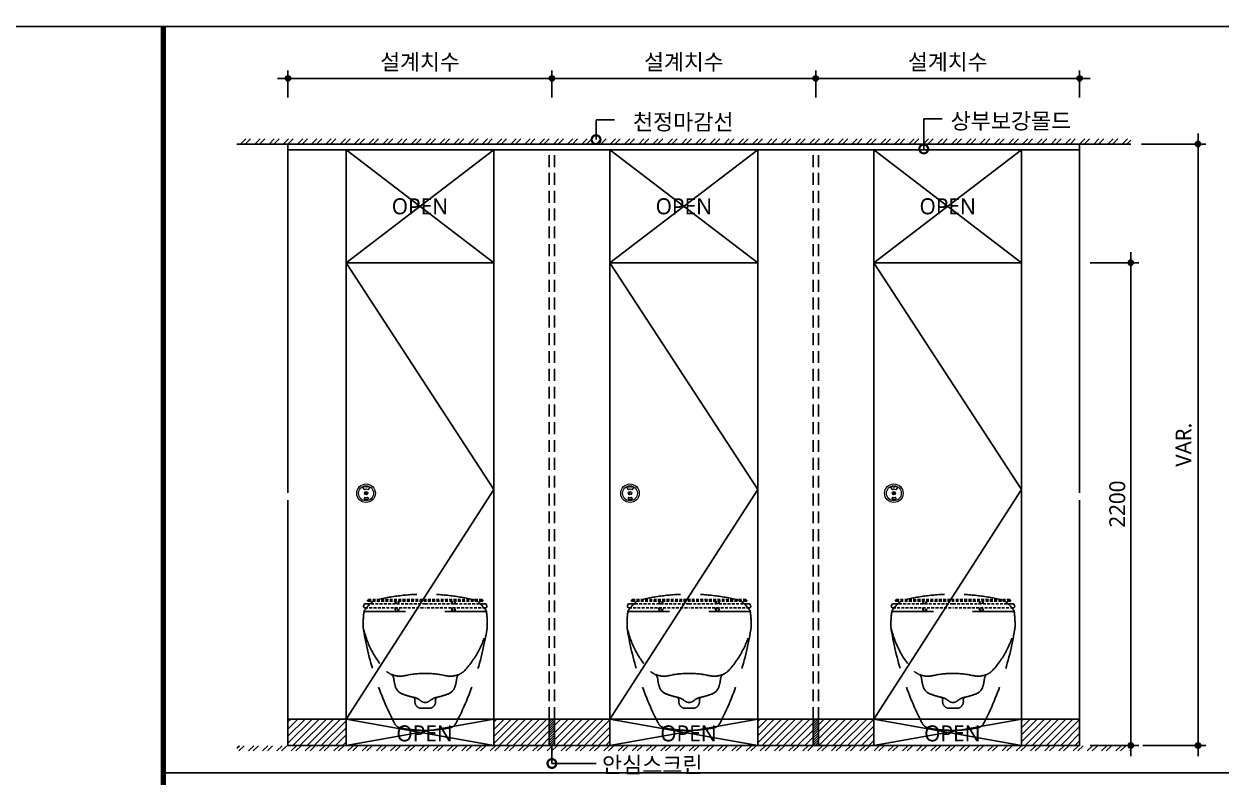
# Model space of a CAD drawing. Extents: x -256 to 8104, y -176 to 5714.
# Drawn here: x 2220 to 4488, y 4116 to 5543 of the extents above; entities that cross this region are included whole.
import ezdxf
from ezdxf.enums import TextEntityAlignment as Align

# ---------------------------------------------------------------- set-up
doc = ezdxf.new("R2010")
doc.units = 0
doc.header["$LTSCALE"] = 30
doc.linetypes.add('HIDDEN', pattern=[0.375, 0.25, -0.125])
doc.layers.get('0').update_dxf_attribs({"linetype": 'CONTINUOUS'})
doc.layers.get('DEFPOINTS').update_dxf_attribs({"linetype": 'CONTINUOUS'})
for name, color, linetype in [('DIM', 7, 'CONTINUOUS'), ('HAT', 8, 'CONTINUOUS'), ('HID', 9, 'HIDDEN'), ('문자', 3, 'CONTINUOUS'), ('부자재', 4, 'CONTINUOUS'), ('잠금쇠(회전형)', 4, 'CONTINUOUS'), ('치수', 1, 'CONTINUOUS'), ('판넬', 2, 'CONTINUOUS'), ('해치', 8, 'CONTINUOUS')]:
    doc.layers.add(name, color=color, linetype=linetype)
doc.styles.add('HDW', font='gulim.ttc')
doc.styles.add('돋움', font='malgun.ttf')
doc.dimstyles.new('10', dxfattribs={"dimscale": 10, "dimtxt": 3, "dimasz": 1, "dimexe": 1.5, "dimexo": 2, "dimgap": 1, "dimtad": 1, "dimdec": 0, "dimlunit": 6, "dimtxsty": '돋움', "dimblk": 'DIMDOT', "dimcen": -1, "dimdle": 1.5, "dimclrt": 3, "dimazin": 3, "dimtfac": 1, "dimtdec": 0, "dimtix": 1, "dimtmove": 2, "dimatfit": 3, "dimldrblk": 'DIMDOT', "dimarcsym": 0})

# ---------------------------------------------------------------- blocks, each defined once
blk = doc.blocks.new('DIMDOT')
at = {"linetype": 'Continuous'}
blk.add_line((-2, 0), (2, 0), dxfattribs=at)
for radius in [0.5, 0.25]:
    blk.add_circle((0, 0), radius, dxfattribs=at)
blk = doc.blocks.new('*D22')
at = {"layer": 'DEFPOINTS', "color": 0, "ltscale": 10, "transparency": 16777216}
for p in [(11541.7, 5615.9), (11041.7, 5559.6), (11541.7, 5559.6)]:
    blk.add_point(p, dxfattribs=at)
at = {"layer": 'DIM', "color": 0, "lineweight": -2, "ltscale": 10, "transparency": 16777216}
for p, q in [((11041.7, 5579.6), (11041.7, 5630.9)), ((11541.7, 5579.6), (11541.7, 5630.9)), ((11051.7, 5615.9), (11531.7, 5615.9))]:
    blk.add_line(p, q, dxfattribs=at)
at = {"layer": 'DIM', "color": 0, "lineweight": -2, "ltscale": 10, "transparency": 16777216, "xscale": 10, "yscale": 10, "zscale": 10, "rotation": 180}
blk.add_blockref('DIMDOT', (11041.7, 5615.9), dxfattribs=at)
at = {"layer": 'DIM', "color": 0, "lineweight": -2, "ltscale": 10, "transparency": 16777216, "xscale": 10, "yscale": 10, "zscale": 10}
blk.add_blockref('DIMDOT', (11541.7, 5615.9), dxfattribs=at)
at = {"layer": 'DIM', "color": 3, "ltscale": 10, "transparency": 16777216, "insert": (11291.7, 5645.6), "char_height": 30, "attachment_point": 5, "style": '돋움'}
blk.add_mtext('설계치수', dxfattribs=at)
blk = doc.blocks.new('*D23')
at = {"layer": 'DEFPOINTS', "color": 0, "ltscale": 10, "transparency": 16777216}
for p in [(12041.7, 5615.9), (11541.7, 5559.6), (12041.7, 5559.6)]:
    blk.add_point(p, dxfattribs=at)
at = {"layer": 'DIM', "color": 0, "lineweight": -2, "ltscale": 10, "transparency": 16777216}
for p, q in [((11541.7, 5579.6), (11541.7, 5630.9)), ((12041.7, 5579.6), (12041.7, 5630.9)), ((11551.7, 5615.9), (12031.7, 5615.9))]:
    blk.add_line(p, q, dxfattribs=at)
at = {"layer": 'DIM', "color": 0, "lineweight": -2, "ltscale": 10, "transparency": 16777216, "xscale": 10, "yscale": 10, "zscale": 10, "rotation": 180}
blk.add_blockref('DIMDOT', (11541.7, 5615.9), dxfattribs=at)
at = {"layer": 'DIM', "color": 0, "lineweight": -2, "ltscale": 10, "transparency": 16777216, "xscale": 10, "yscale": 10, "zscale": 10}
blk.add_blockref('DIMDOT', (12041.7, 5615.9), dxfattribs=at)
at = {"layer": 'DIM', "color": 3, "ltscale": 10, "transparency": 16777216, "insert": (11791.7, 5645.6), "char_height": 30, "attachment_point": 5, "style": '돋움'}
blk.add_mtext('설계치수', dxfattribs=at)
blk = doc.blocks.new('_DOTSMALL')
at = {"color": 0, "linetype": 'ByBlock', "const_width": 0.5}
blk.add_lwpolyline([(-0.0625, 0, 1), (0.0625, 0, 1)], format="xyb", close=True, dxfattribs=at)
blk = doc.blocks.new('A$C63EC304E')
at = {"layer": '치수', "color": 1, "xscale": 2.5, "yscale": 2.5, "zscale": 2.5, "rotation": 234.3098741996962}
blk.add_blockref('_DOTSMALL', (0.31, 0.31), dxfattribs=at)
blk = doc.blocks.new('A$C2BC9653E')
at = {"layer": '치수', "xscale": 0.3333333333333333, "yscale": 0.3333333333333333, "zscale": 0.3333333333333333}
blk.add_blockref('A$C63EC304E', (0, 0), dxfattribs=at)
blk = doc.blocks.new('A$C7FC71301')
at = {"layer": '치수', "rotation": 180}
blk.add_blockref('A$C2BC9653E', (0.208, 0.208), dxfattribs=at)
blk = doc.blocks.new('A$C4A20372B')
at = {"layer": '치수'}
blk.add_blockref('A$C7FC71301', (0, 0), dxfattribs=at)
blk = doc.blocks.new('A$C566469F5')
at = {"layer": '치수'}
blk.add_blockref('A$C4A20372B', (0, 0), dxfattribs=at)
blk = doc.blocks.new('A$C7E317CD4')
at = {"layer": '해치', "xscale": 2, "yscale": 2, "zscale": 2}
blk.add_blockref('A$C566469F5', (0, 0), dxfattribs=at)
blk = doc.blocks.new('A$C601D7F27')
at = {"layer": '치수'}
blk.add_blockref('A$C7E317CD4', (0, 0), dxfattribs=at)
blk = doc.blocks.new('A$C38802C08')
at = {"layer": '치수'}
blk.add_blockref('A$C601D7F27', (0, 0), dxfattribs=at)
blk = doc.blocks.new('*D24')
at = {"layer": 'DEFPOINTS', "color": 0, "ltscale": 10, "transparency": 16777216}
for p in [(12541.7, 5615.9), (12041.7, 5559.6), (12541.7, 5559.6)]:
    blk.add_point(p, dxfattribs=at)
at = {"layer": 'DIM', "color": 0, "lineweight": -2, "ltscale": 10, "transparency": 16777216}
for p, q in [((12041.7, 5579.6), (12041.7, 5630.9)), ((12541.7, 5579.6), (12541.7, 5630.9)), ((12051.7, 5615.9), (12531.7, 5615.9))]:
    blk.add_line(p, q, dxfattribs=at)
at = {"layer": 'DIM', "color": 0, "lineweight": -2, "ltscale": 10, "transparency": 16777216, "xscale": 10, "yscale": 10, "zscale": 10, "rotation": 180}
blk.add_blockref('DIMDOT', (12041.7, 5615.9), dxfattribs=at)
at = {"layer": 'DIM', "color": 0, "lineweight": -2, "ltscale": 10, "transparency": 16777216, "xscale": 10, "yscale": 10, "zscale": 10}
blk.add_blockref('DIMDOT', (12541.7, 5615.9), dxfattribs=at)
at = {"layer": 'DIM', "color": 3, "ltscale": 10, "transparency": 16777216, "insert": (12291.7, 5645.6), "char_height": 30, "attachment_point": 5, "style": '돋움'}
blk.add_mtext('설계치수', dxfattribs=at)
blk = doc.blocks.new('*D25')
at = {"layer": 'DEFPOINTS', "color": 0}
for p in [(12541.7, 5266.7), (12541.7, 4351.7), (12638.6, 4351.7)]:
    blk.add_point(p, dxfattribs=at)
at = {"layer": 'DIM', "color": 0, "lineweight": -2, "ltscale": 10}
for p, q in [((12561.7, 5266.7), (12653.6, 5266.7)), ((12638.6, 5256.7), (12638.6, 4361.7)), ((12561.7, 4351.7), (12653.6, 4351.7))]:
    blk.add_line(p, q, dxfattribs=at)
at = {"layer": 'DIM', "color": 0, "lineweight": -2, "xscale": 10, "yscale": 10, "zscale": 10}
for p, rotation in [((12638.6, 5266.7), 90), ((12638.6, 4351.7), 270)]:
    blk.add_blockref('DIMDOT', p, dxfattribs=dict(at, rotation=rotation))
at = {"layer": 'DIM', "color": 3, "insert": (12613.1, 4809.2), "char_height": 30, "attachment_point": 5, "rotation": 90, "style": '돋움'}
blk.add_mtext('2200', dxfattribs=at)
blk = doc.blocks.new('*D43')
at = {"layer": 'DEFPOINTS', "color": 0, "ltscale": 10, "transparency": 16777216}
for p in [(12638.6, 5491.5), (12766, 5491.5), (12641.1, 4351.7)]:
    blk.add_point(p, dxfattribs=at)
at = {"layer": 'DIM', "color": 0, "lineweight": -2, "ltscale": 10, "transparency": 16777216}
for p, q in [((12658.6, 5491.5), (12781, 5491.5)), ((12766, 4361.7), (12766, 5481.5)), ((12661.1, 4351.7), (12781, 4351.7))]:
    blk.add_line(p, q, dxfattribs=at)
at = {"layer": 'DIM', "color": 0, "lineweight": -2, "ltscale": 10, "transparency": 16777216, "xscale": 10, "yscale": 10, "zscale": 10}
for p, rotation in [((12766, 5491.5), 90), ((12766, 4351.7), 270)]:
    blk.add_blockref('DIMDOT', p, dxfattribs=dict(at, rotation=rotation))
at = {"layer": 'DIM', "color": 3, "ltscale": 10, "transparency": 16777216, "insert": (12738.7, 4921.6), "char_height": 30, "attachment_point": 5, "rotation": 90, "style": '돋움'}
blk.add_mtext('VAR.', dxfattribs=at)
blk = doc.blocks.new('A$C460A2A32')
at = {"color": 0}
for p, q in [((12.8, 32), (11.2, 30.4)), ((12.8, 32), (162.3, 32)), ((311.8, 32), (162.3, 32)), ((311.8, 32), (313.4, 30.4)), ((2.8, 20), (0.5, 16)), ((2.8, 20), (8.6, 20)), ((3.9, 10), (162.3, 10)), ((8.6, 20), (162.3, 20)), ((12.6, 27), (162.3, 27)), ((312, 27), (162.3, 27)), ((316, 20), (162.3, 20)), ((320.7, 10), (162.3, 10)), ((321.8, 20), (316, 20)), ((321.8, 20), (324.1, 16))]:
    blk.add_line(p, q, dxfattribs=at)
for centre, radius, start, end in [((3.9, 14), 4, 150.0107, 270), ((12.6, 29), 2, 135, 270), ((108.9, 28.2), 26, 182.6717, 198.4118), ((108.9, 10), 26, 180, 202.6199), ((107.4, 28.2), 23, 183.0205, 200.9186), ((107.4, 10), 23, 180, 205.7715), ((68.6, 10), 23, 334.2285, 0), ((68.6, 28.2), 23, 339.0814, 356.9795), ((67.1, 10), 26, 337.3801, 0), ((67.1, 28.2), 26, 341.5882, 357.3283), ((257.5, 28.2), 26, 182.6717, 198.4118), ((257.5, 10), 26, 180, 202.6199), ((256, 28.2), 23, 183.0205, 200.9186), ((256, 10), 23, 180, 205.7715), ((217.2, 10), 23, 334.2285, 0), ((217.2, 28.2), 23, 339.0814, 356.9795), ((215.7, 10), 26, 337.3801, 0), ((215.7, 28.2), 26, 341.5882, 357.3283), ((312, 29), 2, 270, 45), ((320.7, 14), 4, 270, 29.9893)]:
    blk.add_arc(centre, radius, start, end, dxfattribs=at)
blk = doc.blocks.new('AURA_01', base_point=(8321.5, 175.8))
h = blk.add_hatch()
h.set_pattern_fill('ANSI31', color=3, scale=3, angle=180)
h.set_pattern_definition([(225, (8360, 0), (6.735192, -6.735192), [])])
h.paths.add_polyline_path([(11151.7, 4401.7), (11041.7, 4401.7), (11041.7, 4351.7), (11151.7, 4351.7)])
h.paths.add_polyline_path([(11536.7, 4401.7), (11431.7, 4401.7), (11431.7, 4351.7), (11536.7, 4351.7)])
h.paths.add_polyline_path([(11651.7, 4401.7), (11546.7, 4401.7), (11546.7, 4351.7), (11651.7, 4351.7)])
h.paths.add_polyline_path([(12036.7, 4401.7), (11931.7, 4401.7), (11931.7, 4351.7), (12036.7, 4351.7)])
h.paths.add_polyline_path([(12151.7, 4401.7), (12046.7, 4401.7), (12046.7, 4351.7), (12151.7, 4351.7)])
h.paths.add_polyline_path([(12541.7, 4401.7), (12431.7, 4401.7), (12431.7, 4351.7), (12541.7, 4351.7)])
h = blk.add_hatch()
h.set_pattern_fill('ANSI31', color=2, style=0)
h.set_pattern_definition([(45, (8360, 0), (-2.245064, 2.245064), [])])
h.paths.add_polyline_path([(11546.7, 4401.7), (11536.7, 4401.7), (11536.7, 4351.7), (11546.7, 4351.7)])
h = blk.add_hatch()
h.set_pattern_fill('ANSI31', color=2, style=0)
h.set_pattern_definition([(45, (8860, 0), (-2.245064, 2.245064), [])])
h.paths.add_polyline_path([(12046.7, 4401.7), (12036.7, 4401.7), (12036.7, 4351.7), (12046.7, 4351.7)])
at = {"layer": 'HAT'}
h = blk.add_hatch(dxfattribs=at)
h.set_pattern_fill('ANSI32', color=256, scale=2, style=0)
h.set_pattern_definition([(45, (-294.37, -141.476), (-13.470384, 13.470384), []), (45, (-285.39, -141.476), (-13.470384, 13.470384), [])])
h.paths.add_polyline_path([(10945, 5501.5), (12638.6, 5501.5), (12638.6, 5491.5), (10945, 5491.5)])
h = blk.add_hatch(dxfattribs=at)
h.set_pattern_fill('ANSI32', color=256, scale=2, style=0)
h.set_pattern_definition([(45, (-294.37, 40.504), (-13.470384, 13.470384), []), (45, (-285.39, 40.504), (-13.470384, 13.470384), [])])
h.paths.add_polyline_path([(10945, 4341.3), (12638.6, 4341.3), (12638.6, 4351.3), (10945, 4351.3)])
at = {"color": 2}
for p, q in [((10945, 5491.5), (12638.6, 5491.5)), ((11431.7, 4401.7), (11431.7, 4351.7)), ((11536.7, 4401.7), (11536.7, 4351.7)), ((12036.7, 4401.7), (12036.7, 4351.7)), ((12151.7, 4401.7), (12151.7, 4351.7))]:
    blk.add_line(p, q, dxfattribs=at)
for p, q in [((11041.7, 4830.4), (11041.7, 5491.5)), ((12541.7, 4830.4), (12541.7, 5491.5)), ((11041.7, 4816.6), (11041.7, 4351.7)), ((12541.7, 4816.6), (12541.7, 4351.7)), ((11041.7, 4351.7), (12541.7, 4351.7))]:
    blk.add_line(p, q)
at = {"color": 8}
blk.add_line((10805.6, 4299.9), (14153.5, 4299.9), dxfattribs=at)
at = {"color": 8, "const_width": 10}
blk.add_lwpolyline([(10805.6, 2945), (10805.6, 5714.2)], dxfattribs=at)
at = {"color": 2}
for points in [[(8320.8, 5714.2), (15573.1, 5714.2), (15573.1, 175.8), (8320.8, 175.8)], [(8320.8, 5714.2), (15573.1, 5714.2), (15573.1, 175.8), (8320.8, 175.8)], [(8320.8, 5714.2), (16302.7, 5714.2), (16302.7, 175.8), (8320.8, 175.8)], [(11041.7, 5491.5), (12541.7, 5491.5), (12541.7, 5480.5), (11041.7, 5480.5)], [(11151.7, 4401.7), (11041.7, 4401.7), (11041.7, 4351.7), (11151.7, 4351.7)], [(11651.7, 4401.7), (11431.7, 4401.7), (11431.7, 4351.7), (11651.7, 4351.7)], [(11546.7, 4401.7), (11536.7, 4401.7), (11536.7, 4351.7), (11546.7, 4351.7)], [(11931.7, 4401.7), (12151.7, 4401.7), (12151.7, 4351.7), (11931.7, 4351.7)], [(12046.7, 4401.7), (12036.7, 4401.7), (12036.7, 4351.7), (12046.7, 4351.7)], [(12431.7, 4401.7), (12541.7, 4401.7), (12541.7, 4351.7), (12431.7, 4351.7)]]:
    blk.add_lwpolyline(points, close=True, dxfattribs=at)
at = {"layer": 'HID', "ltscale": 3}
for p, q in [((11536.7, 4401.7), (11536.7, 5480.5)), ((11546.7, 4401.7), (11546.7, 5480.5)), ((12036.7, 4401.7), (12036.7, 5480.5)), ((12046.7, 4401.7), (12046.7, 5480.5))]:
    blk.add_line(p, q, dxfattribs=at)
at = {"layer": 'HID', "ltscale": 10}
for p, q in [((11189.5, 4605.8), (11301.7, 4605.8)), ((11413.9, 4605.8), (11301.7, 4605.8)), ((11689.5, 4605.8), (11801.7, 4605.8)), ((11913.9, 4605.8), (11801.7, 4605.8)), ((12189.5, 4605.8), (12301.7, 4605.8)), ((12413.9, 4605.8), (12301.7, 4605.8))]:
    blk.add_line(p, q, dxfattribs=at)
for centre, radius, start, end in [((11301.7, 4235.4), 403.1, 76.2923, 103.7077), ((11801.7, 4235.4), 403.1, 76.2923, 103.7077), ((12301.7, 4235.4), 403.1, 76.2923, 103.7077), ((11364.1, 4581.3), 180, 172.4918, 181.055), ((11189.5, 4601.6), 4.2, 90, 173.3826), ((11194.6, 4603.7), 9, 143.1013, 172.4918), ((11259.4, 4555), 90, 128.0065, 143.1013), ((11207.6, 4621.2), 6, 103.9579, 128.0065), ((11395.8, 4621.2), 6, 51.9935, 76.0421), ((11344.1, 4555), 90, 36.8987, 51.9935), ((11413.9, 4601.6), 4.2, 6.6174, 90), ((11408.9, 4603.7), 9, 7.5082, 36.8987), ((11239.3, 4581.3), 180, 358.945, 7.5082), ((11864.1, 4581.3), 180, 172.4918, 181.055), ((11689.5, 4601.6), 4.2, 90, 173.3826), ((11694.6, 4603.7), 9, 143.1013, 172.4918), ((11759.4, 4555), 90, 128.0065, 143.1013), ((11707.6, 4621.2), 6, 103.9579, 128.0065), ((11895.8, 4621.2), 6, 51.9935, 76.0421), ((11844.1, 4555), 90, 36.8987, 51.9935), ((11913.9, 4601.6), 4.2, 6.6174, 90), ((11908.9, 4603.7), 9, 7.5082, 36.8987), ((11739.3, 4581.3), 180, 358.945, 7.5082), ((12364.1, 4581.3), 180, 172.4918, 181.055), ((12189.5, 4601.6), 4.2, 90, 173.3826), ((12194.6, 4603.7), 9, 143.1013, 172.4918), ((12259.4, 4555), 90, 128.0065, 143.1013), ((12207.6, 4621.2), 6, 103.9579, 128.0065), ((12395.8, 4621.2), 6, 51.9935, 76.0421), ((12344.1, 4555), 90, 36.8987, 51.9935), ((12413.9, 4601.6), 4.2, 6.6174, 90), ((12408.9, 4603.7), 9, 7.5082, 36.8987), ((12239.3, 4581.3), 180, 358.945, 7.5082), ((11226.1, 4578.8), 42, 181.055, 190.5892), ((11357, 4613.8), 177, 192.809, 223.5419), ((11779.1, 4669), 602.3, 189.3568, 207.2383), ((10824.3, 4669), 602.3, 332.7617, 350.6432), ((11246.4, 4613.8), 177, 316.4581, 347.191), ((11377.3, 4578.8), 42, 349.4108, 358.945), ((11726.1, 4578.8), 42, 181.055, 190.5892), ((11857, 4613.8), 177, 192.809, 223.5419), ((12279.1, 4669), 602.3, 189.3568, 207.2383), ((11324.3, 4669), 602.3, 332.7617, 350.6432), ((11746.4, 4613.8), 177, 316.4581, 347.191), ((11877.3, 4578.8), 42, 349.4108, 358.945), ((12226.1, 4578.8), 42, 181.055, 190.5892), ((12357, 4613.8), 177, 192.809, 223.5419), ((12779.1, 4669), 602.3, 189.3568, 207.2383), ((11824.3, 4669), 602.3, 332.7617, 350.6432), ((12246.4, 4613.8), 177, 316.4581, 347.191), ((12377.3, 4578.8), 42, 349.4108, 358.945), ((11254.3, 4525.1), 42, 232.3598, 243.5689), ((11349.1, 4525.1), 42, 296.4311, 307.6402), ((11754.3, 4525.1), 42, 232.3598, 243.5689), ((11849.1, 4525.1), 42, 296.4311, 307.6402), ((12254.3, 4525.1), 42, 232.3598, 243.5689), ((12349.1, 4525.1), 42, 296.4311, 307.6402), ((11230.3, 4476.7), 12, 6.9609, 63.5689), ((11254.3, 4525.1), 42, 248.0565, 282.8609), ((11332.6, 4489.2), 91.1, 186.9609, 196.5836), ((11301.7, 4317.4), 171, 90, 102.8609), ((11301.7, 4317.4), 171, 77.1391, 90), ((11349.1, 4525.1), 42, 257.1391, 291.9435), ((11270.9, 4489.2), 91.1, 343.4164, 353.0391), ((11373.2, 4476.7), 12, 116.4311, 173.0391), ((11730.3, 4476.7), 12, 6.9609, 63.5689), ((11754.3, 4525.1), 42, 248.0565, 282.8609), ((11832.6, 4489.2), 91.1, 186.9609, 196.5836), ((11801.7, 4317.4), 171, 90, 102.8609), ((11801.7, 4317.4), 171, 77.1391, 90), ((11849.1, 4525.1), 42, 257.1391, 291.9435), ((11770.9, 4489.2), 91.1, 343.4164, 353.0391), ((11873.2, 4476.7), 12, 116.4311, 173.0391), ((12230.3, 4476.7), 12, 6.9609, 63.5689), ((12254.3, 4525.1), 42, 248.0565, 282.8609), ((12332.6, 4489.2), 91.1, 186.9609, 196.5836), ((12301.7, 4317.4), 171, 90, 102.8609), ((12301.7, 4317.4), 171, 77.1391, 90), ((12349.1, 4525.1), 42, 257.1391, 291.9435), ((12270.9, 4489.2), 91.1, 343.4164, 353.0391), ((12373.2, 4476.7), 12, 116.4311, 173.0391), ((11265.4, 4469.2), 21, 196.5836, 247.6201), ((11301.7, 4557.3), 116.3, 247.6201, 258.9228), ((11301.7, 4557.3), 116.3, 281.0772, 292.3799), ((11338, 4469.2), 21, 292.3799, 343.4164), ((11765.4, 4469.2), 21, 196.5836, 247.6201), ((11801.7, 4557.3), 116.3, 247.6201, 258.9228), ((11801.7, 4557.3), 116.3, 281.0772, 292.3799), ((11838, 4469.2), 21, 292.3799, 343.4164), ((12265.4, 4469.2), 21, 196.5836, 247.6201), ((12301.7, 4557.3), 116.3, 247.6201, 258.9228), ((12301.7, 4557.3), 116.3, 281.0772, 292.3799), ((12338, 4469.2), 21, 292.3799, 343.4164), ((11276.2, 4437.7), 6, 0, 77.9673), ((11273.6, 4413.7), 30, 49.4621, 78.9228), ((11295.6, 4435.3), 13.6, 169.8446, 248.5821), ((11301.7, 4446.6), 13.3, 229.4621, 270), ((11301.7, 4446.6), 13.3, 270, 310.5379), ((11329.8, 4413.7), 30, 101.0772, 130.5379), ((11307.8, 4435.3), 13.6, 291.4179, 10.1554), ((11327.2, 4437.7), 6, 102.0327, 180), ((11776.2, 4437.7), 6, 0, 77.9673), ((11773.6, 4413.7), 30, 49.4621, 78.9228), ((11795.6, 4435.3), 13.6, 169.8446, 248.5821), ((11801.7, 4446.6), 13.3, 229.4621, 270), ((11801.7, 4446.6), 13.3, 270, 310.5379), ((11829.8, 4413.7), 30, 101.0772, 130.5379), ((11807.8, 4435.3), 13.6, 291.4179, 10.1554), ((11827.2, 4437.7), 6, 102.0327, 180), ((12276.2, 4437.7), 6, 0, 77.9673), ((12273.6, 4413.7), 30, 49.4621, 78.9228), ((12295.6, 4435.3), 13.6, 169.8446, 248.5821), ((12301.7, 4446.6), 13.3, 229.4621, 270), ((12301.7, 4446.6), 13.3, 270, 310.5379), ((12329.8, 4413.7), 30, 101.0772, 130.5379), ((12307.8, 4435.3), 13.6, 291.4179, 10.1554), ((12327.2, 4437.7), 6, 102.0327, 180), ((11301.7, 4593.3), 171, 266.2838, 270), ((11301.7, 4593.3), 171, 270, 273.7162), ((11801.7, 4593.3), 171, 266.2838, 270), ((11801.7, 4593.3), 171, 270, 273.7162), ((12301.7, 4593.3), 171, 266.2838, 270), ((12301.7, 4593.3), 171, 270, 273.7162), ((11259.1, 4402.5), 18, 210.6249, 258.7833), ((11301.7, 4617.3), 237, 258.7833, 270), ((11301.7, 4617.3), 237, 270, 281.2167), ((11344.3, 4402.5), 18, 281.2167, 329.3751), ((11759.1, 4402.5), 18, 210.6249, 258.7833), ((11801.7, 4617.3), 237, 258.7833, 270), ((11801.7, 4617.3), 237, 270, 281.2167), ((11844.3, 4402.5), 18, 281.2167, 329.3751), ((12259.1, 4402.5), 18, 210.6249, 258.7833), ((12301.7, 4617.3), 237, 258.7833, 270), ((12301.7, 4617.3), 237, 270, 281.2167), ((12344.3, 4402.5), 18, 281.2167, 329.3751)]:
    blk.add_arc(centre, radius, start, end, dxfattribs=at)
at = {"layer": '부자재', "color": 3}
blk.add_line((12541.7, 5491.5), (11041.7, 5491.5), dxfattribs=at)
blk.add_line((12541.7, 5491.5), (11041.7, 5491.5), dxfattribs=at)
at = {"layer": '잠금쇠(회전형)', "linetype": 'Continuous', "lineweight": 15}
for p, q in [((11183.1, 4840.4), (11186.8, 4836.5)), ((11188.3, 4832.8), (11188.3, 4827)), ((11191, 4832.7), (11191, 4826.9)), ((11196.8, 4840.4), (11193.2, 4836.5)), ((11683.1, 4840.4), (11686.8, 4836.5)), ((11688.3, 4832.8), (11688.3, 4827)), ((11691, 4832.7), (11691, 4826.9)), ((11696.8, 4840.4), (11693.2, 4836.5)), ((12183.1, 4840.4), (12186.8, 4836.5)), ((12188.3, 4832.8), (12188.3, 4827)), ((12191, 4832.7), (12191, 4826.9)), ((12196.8, 4840.4), (12193.2, 4836.5)), ((11186.4, 4821.2), (11186, 4820.1)), ((11193.6, 4821.2), (11194, 4820.1)), ((11686.4, 4821.2), (11686, 4820.1)), ((11693.6, 4821.2), (11694, 4820.1)), ((12186.4, 4821.2), (12186, 4820.1)), ((12193.6, 4821.2), (12194, 4820.1))]:
    blk.add_line(p, q, dxfattribs=at)
for centre, radius in [((11189.7, 4829.8), 17.6), ((11189.7, 4829.8), 14.1), ((11189.7, 4829.8), 3.21), ((11689.7, 4829.8), 17.6), ((11689.7, 4829.8), 14.1), ((11689.7, 4829.8), 3.21), ((12189.7, 4829.8), 17.6), ((12189.7, 4829.8), 14.1), ((12189.7, 4829.8), 3.21)]:
    blk.add_circle(centre, radius, dxfattribs=at)
for centre, radius, start, end in [((11190, 4828.1), 14.1, 61.0478, 118.9522), ((11190, 4830.5), 6.81, 61.8696, 118.1304), ((11690, 4828.1), 14.1, 61.0478, 118.9522), ((11690, 4830.5), 6.81, 61.8696, 118.1304), ((12190, 4828.1), 14.1, 61.0478, 118.9522), ((12190, 4830.5), 6.81, 61.8696, 118.1304), ((11186.9, 4819.8), 0.98, 160.8571, 255.4685), ((11187.3, 4820.9), 0.98, 72.2332, 160.8571), ((11190, 4831.6), 13.2, 255.4685, 284.5315), ((11190, 4829.2), 7.75, 252.2332, 287.7668), ((11192.6, 4820.9), 0.98, 19.1429, 107.7668), ((11193, 4819.8), 0.98, 284.5315, 19.1429), ((11686.9, 4819.8), 0.98, 160.8571, 255.4685), ((11687.3, 4820.9), 0.98, 72.2332, 160.8571), ((11690, 4831.6), 13.2, 255.4685, 284.5315), ((11690, 4829.2), 7.75, 252.2332, 287.7668), ((11692.6, 4820.9), 0.98, 19.1429, 107.7668), ((11693, 4819.8), 0.98, 284.5315, 19.1429), ((12186.9, 4819.8), 0.98, 160.8571, 255.4685), ((12187.3, 4820.9), 0.98, 72.2332, 160.8571), ((12190, 4831.6), 13.2, 255.4685, 284.5315), ((12190, 4829.2), 7.75, 252.2332, 287.7668), ((12192.6, 4820.9), 0.98, 19.1429, 107.7668), ((12193, 4819.8), 0.98, 284.5315, 19.1429)]:
    blk.add_arc(centre, radius, start, end, dxfattribs=at)
at = {"layer": '치수'}
for p, q in [((11625.4, 5500.1), (11625.4, 5537.2)), ((11625.4, 5537.2), (11660.5, 5537.2)), ((12246.4, 5482.4), (12246.4, 5539.1)), ((12246.4, 5539.1), (12281.5, 5539.1)), ((11151.7, 5480.5), (11431.7, 5266.7)), ((11431.7, 5480.5), (11151.7, 5266.7)), ((11651.7, 5480.5), (11931.7, 5266.7)), ((11931.7, 5480.5), (11651.7, 5266.7)), ((12151.7, 5480.5), (12431.7, 5266.7)), ((12431.7, 5480.5), (12151.7, 5266.7)), ((11431.7, 4837.1), (11151.7, 5266.7)), ((11931.7, 4837.1), (11651.7, 5266.7)), ((12431.7, 4837.1), (12151.7, 5266.7)), ((11431.7, 4837.1), (11151.7, 4401.7)), ((11931.7, 4837.1), (11651.7, 4401.7)), ((12431.7, 4837.1), (12151.7, 4401.7)), ((11151.7, 4401.7), (11431.7, 4351.7)), ((11431.7, 4401.7), (11151.7, 4351.7)), ((11651.7, 4401.7), (11931.7, 4351.7)), ((11931.7, 4401.7), (11651.7, 4351.7)), ((12151.7, 4401.7), (12431.7, 4351.7)), ((12431.7, 4401.7), (12151.7, 4351.7)), ((11541.7, 4351.7), (11541.7, 4317.5)), ((11625.8, 4317.5), (11541.7, 4317.5))]:
    blk.add_line(p, q, dxfattribs=at)
at = {"layer": '판넬', "color": 3}
for p, q in [((11151.7, 5266.7), (11151.7, 5480.5)), ((11151.7, 5301.7), (11151.7, 5480.5)), ((11431.7, 5266.7), (11431.7, 5480.5)), ((11651.7, 5266.7), (11651.7, 5480.5)), ((11931.7, 5266.7), (11931.7, 5480.5)), ((12151.7, 5266.7), (12151.7, 5480.5)), ((12431.7, 5266.7), (12431.7, 5480.5)), ((11151.7, 4401.7), (11041.7, 4401.7)), ((11651.7, 4401.7), (11431.7, 4401.7)), ((11651.7, 4401.7), (11551.7, 4401.7)), ((12151.7, 4401.7), (11931.7, 4401.7)), ((12541.7, 4401.7), (12431.7, 4401.7))]:
    blk.add_line(p, q, dxfattribs=at)
at = {"layer": '판넬'}
for p, q in [((11431.7, 5266.7), (11151.7, 5266.7)), ((11151.7, 5266.7), (11151.7, 4401.7)), ((11431.7, 5266.7), (11431.7, 4444.8)), ((11931.7, 5266.7), (11651.7, 5266.7)), ((11651.7, 5266.7), (11651.7, 4401.7)), ((11931.7, 5266.7), (11931.7, 5254.3)), ((12431.7, 5266.7), (12151.7, 5266.7)), ((12151.7, 5266.7), (12151.7, 4401.7)), ((12431.7, 5266.7), (12431.7, 5254.3)), ((11931.7, 5254.3), (11931.7, 4444.8)), ((12431.7, 5254.3), (12431.7, 4444.8)), ((11431.7, 4444.8), (11431.7, 4401.7)), ((11931.7, 4444.8), (11931.7, 4401.7)), ((12431.7, 4444.8), (12431.7, 4401.7)), ((11431.7, 4401.7), (11151.7, 4401.7)), ((11931.7, 4401.7), (11651.7, 4401.7)), ((12431.7, 4401.7), (12151.7, 4401.7))]:
    blk.add_line(p, q, dxfattribs=at)
at = {"layer": '판넬', "color": 4}
blk.add_line((12151.7, 4401.7), (12051.7, 4401.7), dxfattribs=at)
at = {"layer": 'HID', "ltscale": 10, "xscale": 0.7200000000011642, "yscale": 0.7200000000011642, "zscale": 0.7200000000011642}
for p in [(11184.9, 4605.5), (11684.9, 4605.5), (12184.9, 4605.5)]:
    blk.add_blockref('A$C460A2A32', p, dxfattribs=at)
at = {"layer": '해치', "xscale": -20, "yscale": 20, "zscale": 20, "rotation": 180}
for p in [(11621.2, 5504.1), (12242.1, 5486.4)]:
    blk.add_blockref('A$C38802C08', p, dxfattribs=at)
at = {"layer": '해치', "xscale": -20, "yscale": 20, "zscale": 20}
blk.add_blockref('A$C38802C08', (11545.9, 4313.4), dxfattribs=at)
at = {"layer": '문자', "style": '돋움'}
for s, p in [('천정마감선', (11790.6, 5533.8)), ('상부보강몰드', (12411.5, 5535.6)), ('OPEN', (11291.7, 5373.6)), ('OPEN', (11791.7, 5373.6)), ('OPEN', (12291.7, 5373.6)), ('OPEN', (11300.5, 4374.7)), ('OPEN', (11800.5, 4374.7)), ('OPEN', (12300.5, 4374.7)), ('안심스크린', (11731.9, 4315.8))]:
    blk.add_text(s, height=30.34, dxfattribs=at).set_placement(p, align=Align.MIDDLE)
at = {"layer": '잠금쇠(회전형)', "linetype": 'Continuous', "lineweight": 15, "style": 'HDW', "width": 0.659278}
for p, p2 in [((11186.8, 4838.4), (11193, 4838.4)), ((11686.8, 4838.4), (11693, 4838.4)), ((12186.8, 4838.4), (12193, 4838.4))]:
    blk.add_text('사용중', height=2.3, dxfattribs=at).set_placement(p, p2, align=Align.FIT)
at = {"layer": 'DIM', "ltscale": 10}
for base, p1, p2, picture, middle in [((11541.7, 5615.9), (11041.7, 5559.6), (11541.7, 5559.6), '*D22', (11291.7, 5645.6)), ((12041.7, 5615.9), (11541.7, 5559.6), (12041.7, 5559.6), '*D23', (11791.7, 5645.6)), ((12541.7, 5615.9), (12041.7, 5559.6), (12541.7, 5559.6), '*D24', (12291.7, 5645.6))]:
    dim = blk.add_linear_dim(base=base, p1=p1, p2=p2, text='설계치수', dimstyle='10', override={"dimtxsty": '돋움'}, dxfattribs=at)
    dim.commit()
    dim.dimension.update_dxf_attribs({"geometry": picture, "text_midpoint": middle})
dim = blk.add_linear_dim(base=(12766, 5491.5), p1=(12641.1, 4351.7), p2=(12638.6, 5491.5), angle=90, text='VAR.', dimstyle='10', dxfattribs=at)
dim.commit()
dim.dimension.update_dxf_attribs({"geometry": '*D43', "text_midpoint": (12738.7, 4921.6), "dimtype": 160})
dim = blk.add_linear_dim(base=(12638.6, 4351.7), p1=(12541.7, 5266.7), p2=(12541.7, 4351.7), angle=90, text='2200', dimstyle='10', override={"dimtxt": 3, "dimtxsty": '돋움'}, dxfattribs=at)
dim.commit()
dim.dimension.update_dxf_attribs({"geometry": '*D25', "text_midpoint": (12613.1, 4809.2)})

msp = doc.modelspace()

# ---------------------------------------------------------------- block references
msp.add_blockref('AURA_01', (0, 0))

doc.saveas('drawing.dxf')
